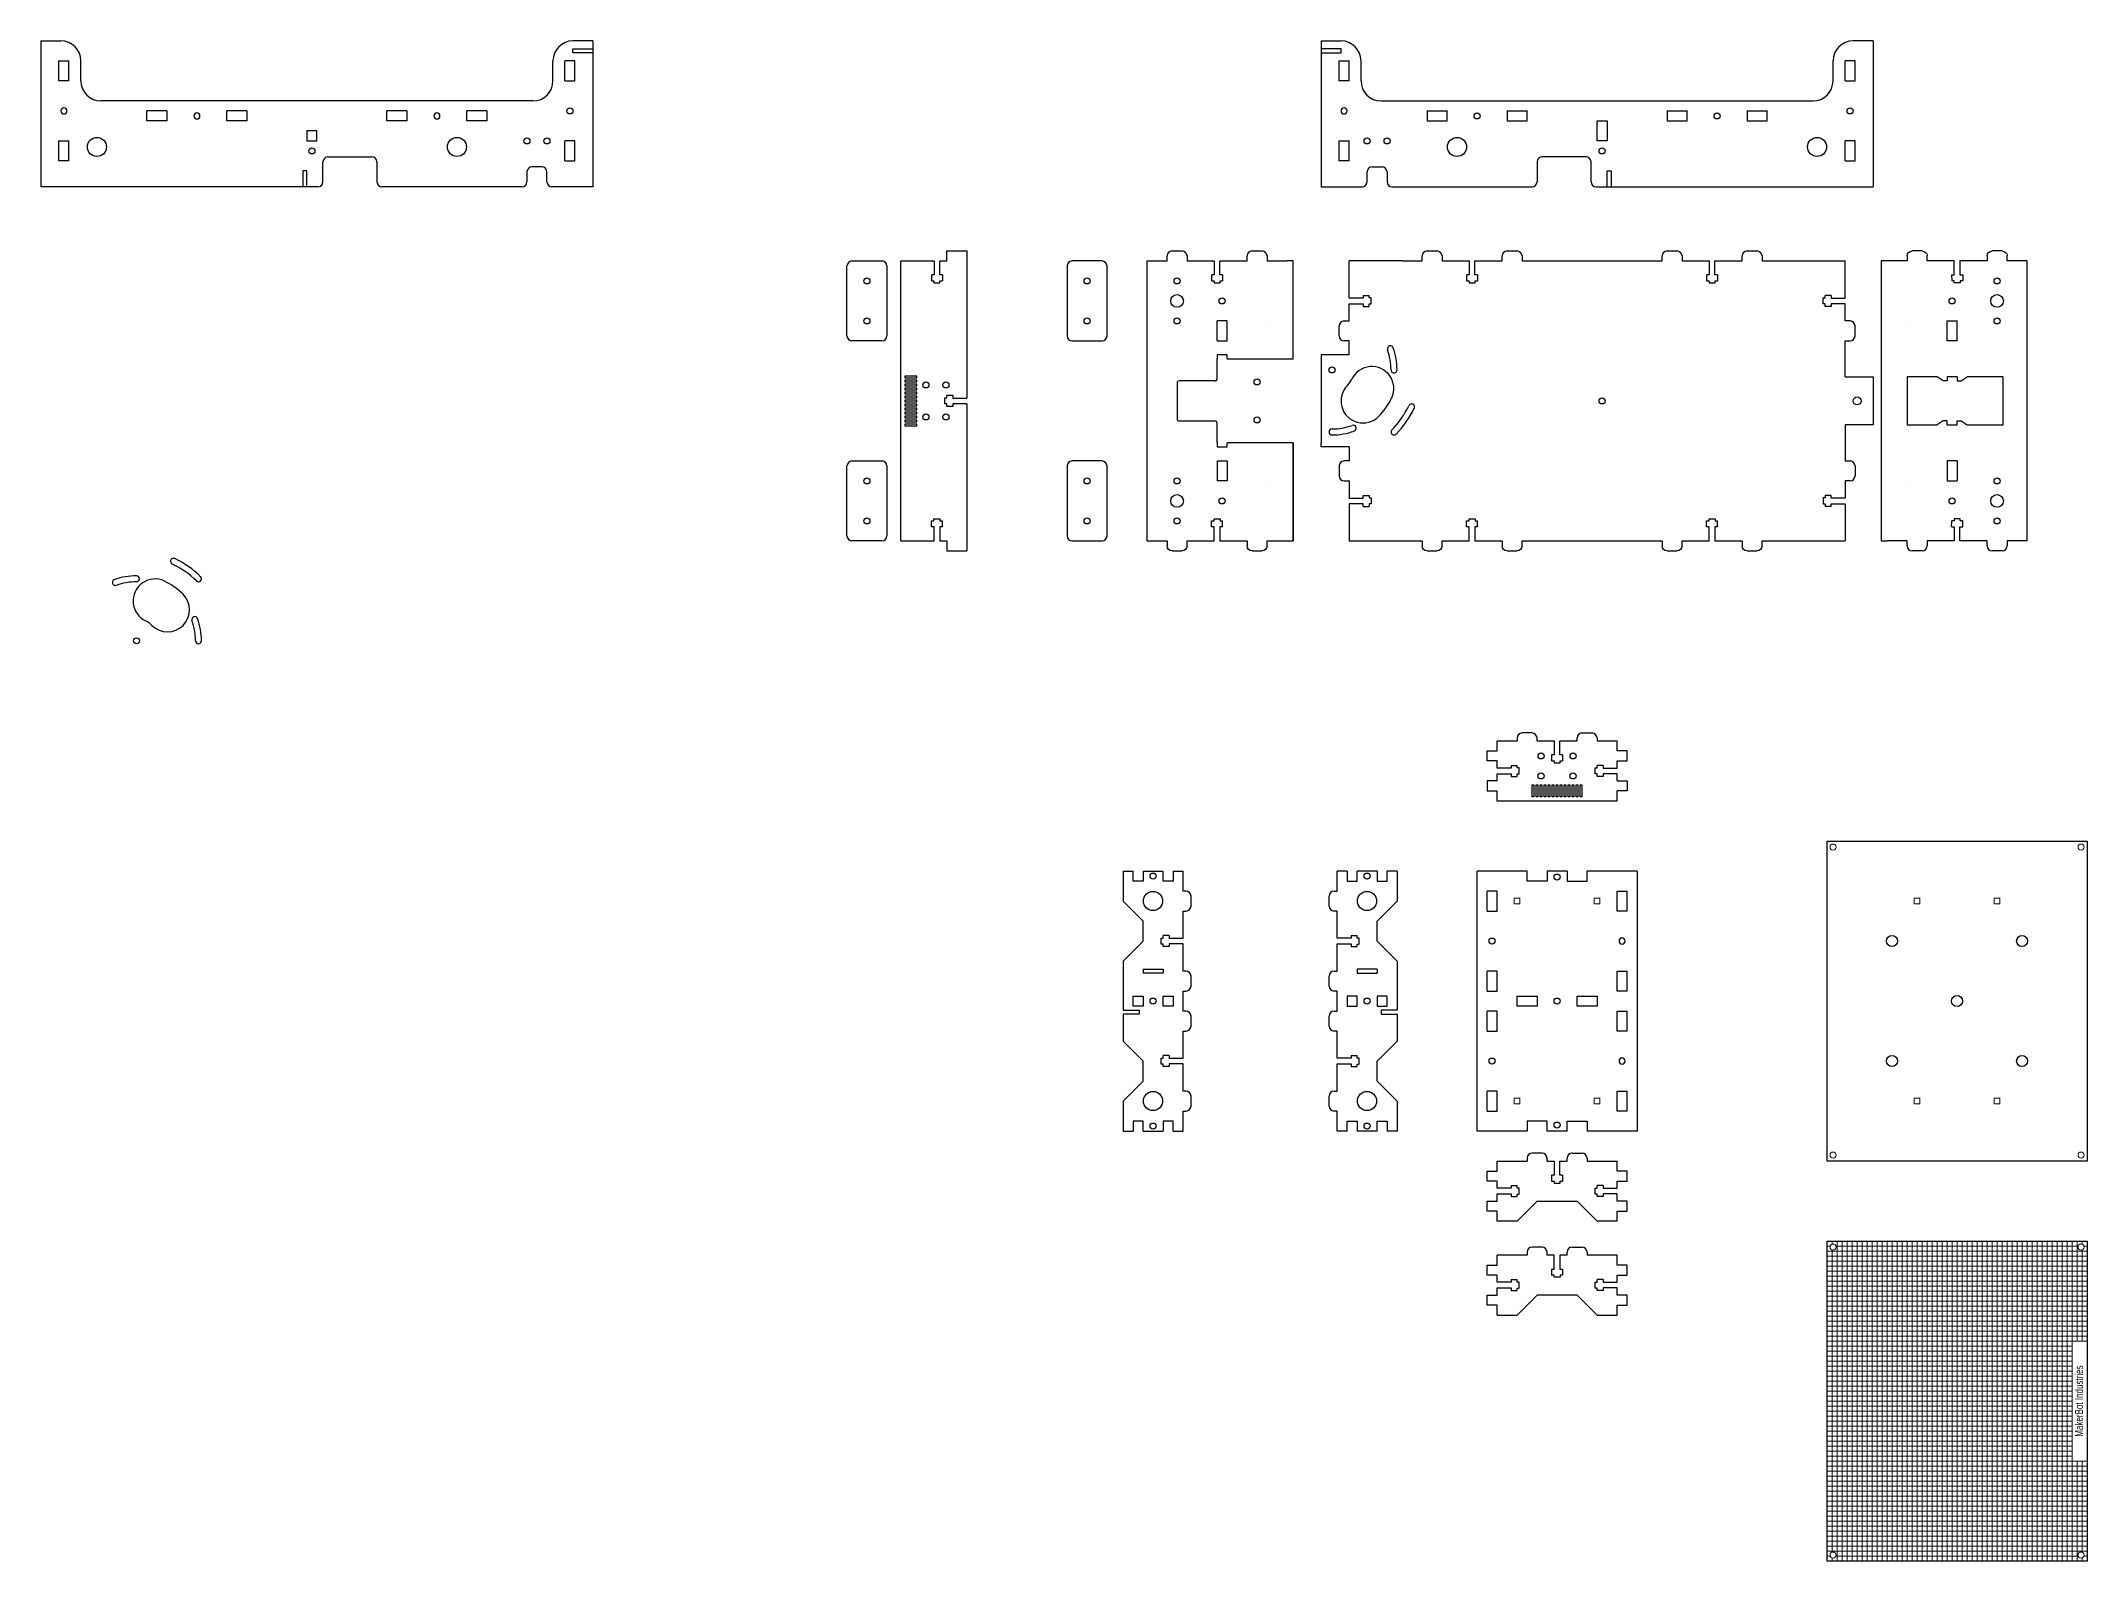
# Model space of a CAD drawing. Header units: millimetres. Extents: x -2490 to 995, y -1001 to 885.
# Drawn here: x -1258 to -235, y -980 to -220 of the extents above; entities that cross this region are included whole.
import ezdxf

# ---------------------------------------------------------------- set-up
doc = ezdxf.new("R2010")
doc.units = ezdxf.units.MM
doc.layers.get('0').update_dxf_attribs({"linetype": 'CONTINUOUS', "lineweight": 25, "true_color": 0x000000})
doc.layers.add('cuts', color=7, linetype='CONTINUOUS', lineweight=0, true_color=0x000000)
doc.layers.add('Drawings', color=1, linetype='CONTINUOUS', lineweight=0, true_color=0xff0000)
doc.styles.get("Standard").update_dxf_attribs({"font": 'txt', "width": 0.75})

# ---------------------------------------------------------------- blocks, each defined once
blk = doc.blocks.new('slot')
for p, q in [((5, 5), (15, 5)), ((5, 5), (5, 0)), ((5, 0), (15, 0)), ((15, 0), (15, 5)), ((45, 5), (45, 0)), ((45, 5), (55, 5)), ((55, 0), (55, 5)), ((45, 0), (55, 0))]:
    blk.add_line(p, q)
blk.add_circle((30, 2.5), 1.5)
blk = doc.blocks.new('magnet_hole')
at = {"layer": 'cuts'}
for p, q in [((-1.37, 1.37), (-1.37, -1.37)), ((1.37, 1.37), (-1.37, 1.37)), ((1.37, -1.37), (1.37, 1.37)), ((-1.37, -1.37), (1.37, -1.37))]:
    blk.add_line(p, q, dxfattribs=at)
blk = doc.blocks.new('tgrips')
for p, q in [((0, 0), (10, 0)), ((10, 0), (10, 2.5)), ((12.5, 5), (17.5, 5)), ((20, 2.5), (20, 0)), ((20, 0), (33.6, 0)), ((33.6, 0), (33.6, -7)), ((36.4, -7), (36.4, 0)), ((36.4, 0), (50, 0)), ((50, 0), (50, 2.5)), ((52.5, 5), (57.5, 5)), ((60, 2.5), (60, 0)), ((60, 0), (70, 0)), ((70, 0), (70, 0)), ((32.2, -7), (32.2, -10)), ((33.6, -7), (32.2, -7)), ((32.2, -10), (33.5, -10)), ((33.5, -10), (33.5, -11)), ((37.8, -7), (36.4, -7)), ((36.5, -10), (37.7, -10)), ((36.5, -11), (36.5, -10)), ((37.8, -7), (37.7, -10)), ((33.5, -11), (36.5, -11))]:
    blk.add_line(p, q)
for centre, start, end in [((12.5, 2.5), 90, 180), ((17.5, 2.5), 0, 90), ((52.5, 2.5), 90, 180), ((57.5, 2.5), 0, 90)]:
    blk.add_arc(centre, 2.5, start, end)
blk = doc.blocks.new('swimmer')
blk.add_circle((-10.2, -19.9), 1.5)
blk.add_circle((-10.2, -19.9), 1.5)
blk.add_circle((-10.2, -19.9), 1.5)
for centre, radius, start, end in [((8.3, 19.9), 1.5, 65, 245), ((-10.2, -19.9), 45.3, 45, 65), ((-20.8, 9.3), 1.5, 110, 290), ((-10.2, -19.9), 32.5, 90, 110), ((-0.9, 0), 11, 65, 245), ((-10.2, 11.1), 1.5, 270, 90), ((-10.2, -19.9), 42.3, 45, 65), ((20.8, 11.1), 1.5, 225, 45), ((-10.2, -19.9), 29.5, 90, 110), ((5.3, -4.4), 11, 225, 45), ((-10.2, -19.9), 32.9, 45, 65), ((-10.2, -19.9), 10.9, 45, 65), ((18.9, -9.3), 1.5, 20, 200), ((-10.2, -19.9), 29.5, 0, 20), ((-10.2, -19.9), 32.5, 0, 20), ((20.8, -19.9), 1.5, 180, 0)]:
    blk.add_arc(centre, radius, start, end)

msp = doc.modelspace()

# ---------------------------------------------------------------- linework, layer by layer
for p, q in [((-1258, -220), (-1248, -220)), ((-1258, -220), (-1258, -293)), ((-982, -220), (-992, -220)), ((-992, -226), (-992, -224)), ((-992, -224), (-982, -224)), ((-982, -220), (-982, -293)), ((-618, -220), (-608, -220)), ((-618, -220), (-618, -293)), ((-608, -224), (-618, -224)), ((-608, -226), (-608, -224)), ((-342, -220), (-352, -220)), ((-342, -220), (-342, -293)), ((-1238, -240), (-1238, -230)), ((-1002, -240), (-1002, -230)), ((-982, -226), (-992, -226)), ((-618, -226), (-608, -226)), ((-598, -240), (-598, -230)), ((-362, -240), (-362, -230)), ((-1012, -250), (-1228, -250)), ((-588, -250), (-372, -250)), ((-1120, -265), (-1125, -265)), ((-1125, -265), (-1125, -270)), ((-1120, -270), (-1120, -265)), ((-480, -270), (-480, -260)), ((-480, -260), (-475, -260)), ((-475, -260), (-475, -270)), ((-1125, -270), (-1120, -270)), ((-475, -270), (-480, -270)), ((-1127.1, -285), (-1127.1, -293)), ((-1125, -285), (-1127.1, -285)), ((-1125, -293), (-1125, -285)), ((-1117, -290.5), (-1117, -280.5)), ((-1114.5, -278), (-1092.5, -278)), ((-1090, -280.5), (-1090, -290.5)), ((-1015, -285.5), (-1015, -290.5)), ((-1007.5, -283), (-1012.5, -283)), ((-1005, -290.5), (-1005, -285.5)), ((-595, -290.5), (-595, -285.5)), ((-592.5, -283), (-587.5, -283)), ((-585, -285.5), (-585, -290.5)), ((-510, -280.5), (-510, -290.5)), ((-485.5, -278), (-507.5, -278)), ((-483, -290.5), (-483, -280.5)), ((-475, -293), (-475, -285)), ((-475, -285), (-472.9, -285)), ((-472.9, -285), (-472.9, -293)), ((-1119.5, -293), (-1258, -293)), ((-1017.5, -293), (-1087.5, -293)), ((-982, -293), (-1002.5, -293)), ((-618, -293), (-597.5, -293)), ((-582.5, -293), (-512.5, -293)), ((-480.5, -293), (-342, -293)), ((-805, -330), (-805, -325)), ((-805, -325), (-795, -325)), ((-795, -325), (-795, -398.6)), ((-855, -367.5), (-855, -332.5)), ((-852.5, -330), (-837.5, -330)), ((-835, -332.5), (-835, -367.5)), ((-828, -470), (-828, -330)), ((-828, -330), (-811.4, -330)), ((-812.8, -337), (-812.8, -340)), ((-811.4, -337), (-812.8, -337)), ((-811.4, -330), (-811.4, -337)), ((-808.6, -337), (-808.6, -330)), ((-808.6, -330), (-805, -330)), ((-807.3, -337), (-808.6, -337)), ((-807.3, -337), (-807.3, -340)), ((-745, -332.5), (-745, -367.5)), ((-727.5, -330), (-742.5, -330)), ((-725, -367.5), (-725, -332.5)), ((-705, -470), (-705, -330)), ((-635, -330), (-635, -330)), ((-632, -330), (-635, -330)), ((-632, -379), (-632, -330)), ((-604, -335), (-604, -330)), ((-577.5, -330), (-604, -330)), ((-604, -335), (-604, -335)), ((-604, -348.6), (-604, -335)), ((-507.5, -330), (-457.5, -330)), ((-387.5, -330), (-356, -330)), ((-356, -335), (-356, -330)), ((-356, -335), (-356, -335)), ((-356, -348.6), (-356, -335)), ((-338, -330), (-338, -470)), ((-335, -330), (-338, -330)), ((-335, -330), (-335, -330)), ((-265, -470), (-265, -330)), ((-812.8, -340), (-811.5, -340)), ((-811.5, -340), (-811.5, -341)), ((-811.5, -341), (-808.5, -341)), ((-808.5, -340), (-807.3, -340)), ((-808.5, -341), (-808.5, -340)), ((-597, -347.3), (-594, -347.3)), ((-597, -347.3), (-597, -348.6)), ((-594, -348.5), (-594, -347.3)), ((-363, -347.3), (-366, -347.3)), ((-366, -348.5), (-366, -347.3)), ((-363, -347.3), (-363, -348.6)), ((-597, -348.6), (-604, -348.6)), ((-604, -351.4), (-597, -351.4)), ((-604, -360), (-604, -351.4)), ((-597, -351.4), (-597, -352.8)), ((-597, -352.8), (-594, -352.8)), ((-593, -348.5), (-594, -348.5)), ((-594, -352.8), (-594, -351.5)), ((-594, -351.5), (-593, -351.5)), ((-593, -351.5), (-593, -348.5)), ((-367, -351.5), (-367, -348.5)), ((-367, -348.5), (-366, -348.5)), ((-366, -351.5), (-367, -351.5)), ((-366, -352.8), (-366, -351.5)), ((-363, -352.8), (-366, -352.8)), ((-363, -348.6), (-356, -348.6)), ((-356, -351.4), (-363, -351.4)), ((-363, -351.4), (-363, -352.8)), ((-356, -360), (-356, -351.4)), ((-670, -370), (-670, -360)), ((-665, -360), (-670, -360)), ((-665, -370), (-665, -360)), ((-645, -360), (-645, -360)), ((-609, -367.5), (-609, -362.5)), ((-606.5, -360), (-604, -360)), ((-353.5, -360), (-356, -360)), ((-351, -367.5), (-351, -362.5)), ((-325, -360), (-325, -360)), ((-305, -370), (-305, -360)), ((-305, -360), (-300, -360)), ((-300, -370), (-300, -360)), ((-837.5, -370), (-852.5, -370)), ((-742.5, -370), (-727.5, -370)), ((-670, -370), (-665, -370)), ((-665, -377), (-670, -377)), ((-670, -377), (-670, -379)), ((-665, -379), (-665, -377)), ((-604, -377), (-618, -377)), ((-618, -377), (-618, -379)), ((-604, -370), (-606.5, -370)), ((-604, -377), (-604, -370)), ((-356, -370), (-353.5, -370)), ((-356, -388), (-356, -370)), ((-300, -370), (-305, -370)), ((-820, -387.6), (-826, -387.6)), ((-826, -387.6), (-826, -388.4)), ((-826, -388.4), (-820, -388.4)), ((-820, -388.4), (-820, -387.6)), ((-795, -381.4), (-795, -398.6)), ((-670, -389), (-670, -379)), ((-665, -379), (-632, -379)), ((-655, -379), (-655, -379)), ((-618, -379), (-618, -421)), ((-356, -388), (-342, -388)), ((-342, -388), (-342, -412)), ((-325, -388), (-325, -412)), ((-310, -388), (-325, -388)), ((-315, -388), (-315, -388)), ((-307, -390), (-310, -388)), ((-305, -388), (-305, -390)), ((-300, -388), (-305, -388)), ((-300, -388), (-300, -390)), ((-298, -390), (-295, -388)), ((-277, -388), (-295, -388)), ((-277, -412), (-277, -388)), ((-820, -389.6), (-826, -389.6)), ((-826, -389.6), (-826, -390.4)), ((-826, -390.4), (-820, -390.4)), ((-820, -391.6), (-826, -391.6)), ((-826, -391.6), (-826, -392.4)), ((-826, -392.4), (-820, -392.4)), ((-820, -393.6), (-826, -393.6)), ((-826, -393.6), (-826, -394.4)), ((-826, -394.4), (-820, -394.4)), ((-820, -395.6), (-826, -395.6)), ((-826, -395.6), (-826, -396.4)), ((-826, -396.4), (-820, -396.4)), ((-820, -397.6), (-826, -397.6)), ((-826, -397.6), (-826, -398.4)), ((-826, -398.4), (-820, -398.4)), ((-820, -390.4), (-820, -389.6)), ((-820, -392.4), (-820, -391.6)), ((-820, -394.4), (-820, -393.6)), ((-820, -396.4), (-820, -395.6)), ((-820, -398.4), (-820, -397.6)), ((-806, -401.5), (-806, -398.5)), ((-806, -398.5), (-805, -398.5)), ((-802, -397.2), (-805, -397.3)), ((-805, -398.5), (-805, -397.3)), ((-802, -397.2), (-802, -398.6)), ((-802, -398.6), (-795, -398.6)), ((-690, -391), (-690, -409)), ((-671, -390), (-689, -390)), ((-305, -390), (-307, -390)), ((-300, -390), (-298, -390)), ((-820, -399.6), (-826, -399.6)), ((-826, -399.6), (-826, -400.4)), ((-826, -400.4), (-820, -400.4)), ((-820, -401.6), (-826, -401.6)), ((-826, -401.6), (-826, -402.4)), ((-826, -402.4), (-820, -402.4)), ((-820, -403.6), (-826, -403.6)), ((-826, -403.6), (-826, -404.4)), ((-826, -404.4), (-820, -404.4)), ((-820, -405.6), (-826, -405.6)), ((-826, -405.6), (-826, -406.4)), ((-826, -406.4), (-820, -406.4)), ((-820, -407.6), (-826, -407.6)), ((-826, -407.6), (-826, -408.4)), ((-826, -408.4), (-820, -408.4)), ((-820, -400.4), (-820, -399.6)), ((-820, -402.4), (-820, -401.6)), ((-820, -404.4), (-820, -403.6)), ((-820, -406.4), (-820, -405.6)), ((-820, -408.4), (-820, -407.6)), ((-805, -401.5), (-806, -401.5)), ((-805, -402.8), (-805, -401.5)), ((-802, -402.8), (-805, -402.8)), ((-795, -401.4), (-802, -401.4)), ((-802, -401.4), (-802, -402.8)), ((-795, -401.4), (-795, -418.6)), ((-795, -401.4), (-795, -475)), ((-820, -409.6), (-826, -409.6)), ((-826, -409.6), (-826, -410.4)), ((-826, -410.4), (-820, -410.4)), ((-820, -411.6), (-826, -411.6)), ((-826, -411.6), (-826, -412.4)), ((-826, -412.4), (-820, -412.4)), ((-820, -410.4), (-820, -409.6)), ((-820, -412.4), (-820, -411.6)), ((-689, -410), (-671, -410)), ((-670, -421), (-670, -411)), ((-342, -412), (-356, -412)), ((-356, -412), (-356, -430)), ((-325, -412), (-310, -412)), ((-307, -410), (-310, -412)), ((-305, -410), (-307, -410)), ((-305, -412), (-305, -410)), ((-305, -412), (-300, -412)), ((-300, -412), (-300, -410)), ((-300, -410), (-298, -410)), ((-298, -410), (-295, -412)), ((-295, -412), (-277, -412)), ((-670, -421), (-670, -423)), ((-670, -423), (-665, -423)), ((-665, -423), (-665, -421)), ((-632, -421), (-665, -421)), ((-632, -470), (-632, -421)), ((-632, -421), (-632, -470)), ((-618, -423), (-618, -421)), ((-604, -423), (-618, -423)), ((-604, -423), (-604, -430)), ((-855, -467.5), (-855, -432.5)), ((-852.5, -430), (-837.5, -430)), ((-835, -432.5), (-835, -467.5)), ((-745, -432.5), (-745, -467.5)), ((-727.5, -430), (-742.5, -430)), ((-725, -467.5), (-725, -432.5)), ((-670, -430), (-665, -430)), ((-670, -430), (-670, -440)), ((-665, -430), (-665, -440)), ((-609, -432.5), (-609, -437.5)), ((-604, -430), (-606.5, -430)), ((-356, -430), (-353.5, -430)), ((-351, -432.5), (-351, -437.5)), ((-305, -430), (-305, -440)), ((-300, -430), (-305, -430)), ((-300, -430), (-300, -440)), ((-665, -440), (-670, -440)), ((-645, -440), (-645, -440)), ((-645, -440), (-645, -440)), ((-606.5, -440), (-604, -440)), ((-604, -440), (-604, -448.6)), ((-604, -448.6), (-597, -448.6)), ((-597, -447.2), (-594, -447.2)), ((-597, -448.6), (-597, -447.2)), ((-594, -447.2), (-594, -448.5)), ((-594, -448.5), (-593, -448.5)), ((-593, -448.5), (-593, -451.5)), ((-572.5, -450), (-572.5, -450)), ((-367, -448.5), (-367, -451.5)), ((-366, -448.5), (-367, -448.5)), ((-363, -447.2), (-366, -447.2)), ((-366, -447.2), (-366, -448.5)), ((-363, -448.6), (-363, -447.2)), ((-356, -448.6), (-363, -448.6)), ((-353.5, -440), (-356, -440)), ((-356, -440), (-356, -448.6)), ((-325, -440), (-325, -440)), ((-305, -440), (-300, -440)), ((-812.8, -463), (-812.8, -460)), ((-812.8, -460), (-811.5, -460)), ((-811.5, -459), (-808.5, -459)), ((-811.5, -460), (-811.5, -459)), ((-808.5, -459), (-808.5, -460)), ((-808.5, -460), (-807.3, -460)), ((-807.3, -463), (-807.3, -460)), ((-597, -451.4), (-604, -451.4)), ((-604, -451.4), (-604, -465)), ((-597, -452.7), (-597, -451.4)), ((-597, -452.7), (-594, -452.7)), ((-594, -451.5), (-594, -452.7)), ((-593, -451.5), (-594, -451.5)), ((-367, -451.5), (-366, -451.5)), ((-366, -451.5), (-366, -452.7)), ((-363, -452.7), (-366, -452.7)), ((-363, -451.4), (-356, -451.4)), ((-363, -452.7), (-363, -451.4)), ((-356, -451.4), (-356, -465)), ((-837.5, -470), (-852.5, -470)), ((-828, -470), (-811.4, -470)), ((-811.4, -463), (-812.8, -463)), ((-811.4, -470), (-811.4, -463)), ((-808.6, -463), (-808.6, -470)), ((-807.3, -463), (-808.6, -463)), ((-808.6, -470), (-805, -470)), ((-805, -470), (-805, -475)), ((-742.5, -470), (-727.5, -470)), ((-635, -470), (-632, -470)), ((-604, -465), (-604, -470)), ((-604, -470), (-577.5, -470)), ((-507.5, -470), (-457.5, -470)), ((-387.5, -470), (-356, -470)), ((-356, -465), (-356, -470)), ((-338, -470), (-335, -470)), ((-805, -475), (-795, -475)), ((-530, -575), (-530, -570)), ((-530, -570), (-520, -570)), ((-520, -568.5), (-520, -570)), ((-512.5, -566), (-517.5, -566)), ((-510, -570), (-510, -568.5)), ((-510, -570), (-501.4, -570)), ((-501.4, -570), (-501.4, -577)), ((-498.6, -577), (-498.6, -570)), ((-498.6, -570), (-490, -570)), ((-490, -570), (-490, -568.5)), ((-487.5, -566), (-482.5, -566)), ((-480, -568.5), (-480, -570)), ((-480, -570), (-470, -570)), ((-470, -575), (-470, -570)), ((-535, -580), (-535, -575)), ((-535, -575), (-530, -575)), ((-530, -580), (-535, -580)), ((-530, -583.6), (-530, -580)), ((-523, -582.2), (-520, -582.3)), ((-523, -582.2), (-523, -583.6)), ((-520, -583.5), (-520, -582.3)), ((-502.8, -577), (-502.8, -580)), ((-501.4, -577), (-502.8, -577)), ((-502.8, -580), (-501.5, -580)), ((-501.5, -580), (-501.5, -581)), ((-501.5, -581), (-498.5, -581)), ((-497.2, -577), (-498.6, -577)), ((-498.5, -580), (-497.3, -580)), ((-498.5, -581), (-498.5, -580)), ((-497.2, -577), (-497.3, -580)), ((-477, -582.2), (-480, -582.3)), ((-480, -583.5), (-480, -582.3)), ((-477, -582.2), (-477, -583.6)), ((-465, -575), (-470, -575)), ((-470, -580), (-465, -580)), ((-470, -583.6), (-470, -580)), ((-465, -580), (-465, -575)), ((-530, -590), (-535, -590)), ((-535, -590), (-535, -595)), ((-523, -583.6), (-530, -583.6)), ((-530, -586.4), (-523, -586.4)), ((-530, -590), (-530, -586.4)), ((-523, -586.4), (-523, -587.8)), ((-523, -587.8), (-520, -587.8)), ((-519, -583.5), (-520, -583.5)), ((-520, -587.8), (-520, -586.5)), ((-520, -586.5), (-519, -586.5)), ((-519, -586.5), (-519, -583.5)), ((-512.4, -598), (-512.4, -592)), ((-512.4, -592), (-511.6, -592)), ((-511.6, -592), (-511.6, -598)), ((-510.4, -598), (-510.4, -592)), ((-510.4, -592), (-509.6, -592)), ((-509.6, -592), (-509.6, -598)), ((-508.4, -598), (-508.4, -592)), ((-508.4, -592), (-507.6, -592)), ((-507.6, -592), (-507.6, -598)), ((-506.4, -598), (-506.4, -592)), ((-506.4, -592), (-505.6, -592)), ((-505.6, -592), (-505.6, -598)), ((-504.4, -598), (-504.4, -592)), ((-504.4, -592), (-503.6, -592)), ((-503.6, -592), (-503.6, -598)), ((-502.4, -598), (-502.4, -592)), ((-502.4, -592), (-501.6, -592)), ((-501.6, -592), (-501.6, -598)), ((-500.4, -598), (-500.4, -592)), ((-500.4, -592), (-499.6, -592)), ((-499.6, -592), (-499.6, -598)), ((-498.4, -598), (-498.4, -592)), ((-498.4, -592), (-497.6, -592)), ((-497.6, -592), (-497.6, -598)), ((-496.4, -598), (-496.4, -592)), ((-496.4, -592), (-495.6, -592)), ((-495.6, -592), (-495.6, -598)), ((-494.4, -598), (-494.4, -592)), ((-494.4, -592), (-493.6, -592)), ((-493.6, -592), (-493.6, -598)), ((-492.4, -598), (-492.4, -592)), ((-492.4, -592), (-491.6, -592)), ((-491.6, -592), (-491.6, -598)), ((-490.4, -598), (-490.4, -592)), ((-490.4, -592), (-489.6, -592)), ((-489.6, -592), (-489.6, -598)), ((-488.4, -598), (-488.4, -592)), ((-488.4, -592), (-487.6, -592)), ((-487.6, -592), (-487.6, -598)), ((-481, -586.5), (-481, -583.5)), ((-481, -583.5), (-480, -583.5)), ((-480, -586.5), (-481, -586.5)), ((-480, -587.8), (-480, -586.5)), ((-477, -587.8), (-480, -587.8)), ((-477, -583.6), (-470, -583.6)), ((-470, -586.4), (-477, -586.4)), ((-477, -586.4), (-477, -587.8)), ((-470, -590), (-470, -586.4)), ((-470, -590), (-465, -590)), ((-465, -590), (-465, -595)), ((-535, -595), (-530, -595)), ((-530, -600), (-530, -595)), ((-470, -600), (-530, -600)), ((-511.6, -598), (-512.4, -598)), ((-509.6, -598), (-510.4, -598)), ((-507.6, -598), (-508.4, -598)), ((-505.6, -598), (-506.4, -598)), ((-503.6, -598), (-504.4, -598)), ((-501.6, -598), (-502.4, -598)), ((-499.6, -598), (-500.4, -598)), ((-497.6, -598), (-498.4, -598)), ((-495.6, -598), (-496.4, -598)), ((-493.6, -598), (-494.4, -598)), ((-491.6, -598), (-492.4, -598)), ((-489.6, -598), (-490.4, -598)), ((-487.6, -598), (-488.4, -598)), ((-465, -595), (-470, -595)), ((-470, -600), (-470, -595)), ((-365, -620), (-235, -620)), ((-365, -780), (-365, -620)), ((-235, -620), (-235, -780)), ((-717, -635), (-712, -635)), ((-717, -635), (-717, -650)), ((-712, -640), (-712, -635)), ((-707, -640), (-712, -640)), ((-707, -635), (-707, -640)), ((-707, -635), (-697, -635)), ((-697, -640), (-697, -635)), ((-692, -640), (-697, -640)), ((-692, -635), (-692, -640)), ((-692, -635), (-687, -635)), ((-687, -645), (-687, -635)), ((-687, -635), (-687, -635)), ((-610, -645), (-610, -635)), ((-610, -635), (-610, -635)), ((-605, -635), (-610, -635)), ((-605, -635), (-605, -640)), ((-605, -640), (-600, -640)), ((-600, -640), (-600, -635)), ((-590, -635), (-600, -635)), ((-590, -635), (-590, -640)), ((-590, -640), (-585, -640)), ((-585, -640), (-585, -635)), ((-580, -635), (-585, -635)), ((-580, -635), (-580, -650)), ((-540, -765), (-540, -635)), ((-515, -635), (-540, -635)), ((-515, -640), (-515, -635)), ((-505, -640), (-515, -640)), ((-505, -635), (-505, -640)), ((-495, -635), (-505, -635)), ((-495, -635), (-495, -640)), ((-495, -640), (-485, -640)), ((-485, -640), (-485, -635)), ((-460, -635), (-485, -635)), ((-460, -635), (-460, -765)), ((-707, -660), (-717, -650)), ((-685.5, -645), (-687, -645)), ((-683, -652.5), (-683, -647.5)), ((-614, -652.5), (-614, -647.5)), ((-611.5, -645), (-610, -645)), ((-590, -660), (-580, -650)), ((-707, -670), (-707, -660)), ((-687, -668.6), (-687, -655)), ((-687, -655), (-685.5, -655)), ((-610, -655), (-611.5, -655)), ((-610, -668.6), (-610, -655)), ((-590, -670), (-590, -660)), ((-717, -680), (-707, -670)), ((-698, -671.5), (-698, -668.5)), ((-698, -668.5), (-697, -668.5)), ((-697, -671.5), (-698, -671.5)), ((-694, -667.2), (-697, -667.3)), ((-697, -668.5), (-697, -667.3)), ((-697, -672.8), (-697, -671.5)), ((-694, -672.8), (-697, -672.8)), ((-694, -667.2), (-694, -668.6)), ((-694, -668.6), (-687, -668.6)), ((-687, -671.4), (-694, -671.4)), ((-694, -671.4), (-694, -672.8)), ((-687, -685), (-687, -671.4)), ((-603, -668.6), (-610, -668.6)), ((-610, -671.4), (-603, -671.4)), ((-610, -685), (-610, -671.4)), ((-603, -667.2), (-600, -667.3)), ((-603, -667.2), (-603, -668.6)), ((-603, -671.4), (-603, -672.8)), ((-603, -672.8), (-600, -672.8)), ((-600, -668.5), (-600, -667.3)), ((-599, -668.5), (-600, -668.5)), ((-600, -672.8), (-600, -671.5)), ((-600, -671.5), (-599, -671.5)), ((-599, -671.5), (-599, -668.5)), ((-580, -680), (-590, -670)), ((-717, -680), (-717, -704.5)), ((-707, -684), (-697, -684)), ((-707, -684), (-707, -686)), ((-697, -684), (-697, -686)), ((-685.5, -685), (-687, -685)), ((-611.5, -685), (-610, -685)), ((-590, -684), (-600, -684)), ((-600, -684), (-600, -686)), ((-590, -684), (-590, -686)), ((-580, -680), (-580, -704.5)), ((-697, -686), (-707, -686)), ((-687, -705), (-687, -695)), ((-687, -705), (-687, -695)), ((-687, -695), (-687, -695)), ((-687, -695), (-685.5, -695)), ((-683, -692.5), (-683, -687.5)), ((-614, -692.5), (-614, -687.5)), ((-610, -695), (-611.5, -695)), ((-610, -705), (-610, -695)), ((-610, -705), (-610, -695)), ((-610, -695), (-610, -695)), ((-600, -686), (-590, -686)), ((-717, -704.5), (-709, -704.5)), ((-712, -702.5), (-712, -697.5)), ((-712, -697.5), (-707, -697.5)), ((-707, -702.5), (-712, -702.5)), ((-709, -704.5), (-709, -706.6)), ((-707, -697.5), (-707, -702.5)), ((-697, -697.5), (-692, -697.5)), ((-697, -702.5), (-697, -697.5)), ((-692, -702.5), (-697, -702.5)), ((-692, -697.5), (-692, -702.5)), ((-685.5, -705), (-687, -705)), ((-611.5, -705), (-610, -705)), ((-600, -697.5), (-605, -697.5)), ((-605, -697.5), (-605, -702.5)), ((-605, -702.5), (-600, -702.5)), ((-600, -702.5), (-600, -697.5)), ((-590, -697.5), (-590, -702.5)), ((-585, -697.5), (-590, -697.5)), ((-590, -702.5), (-585, -702.5)), ((-580, -704.5), (-588, -704.5)), ((-588, -704.5), (-588, -706.6)), ((-585, -702.5), (-585, -697.5)), ((-520, -702.5), (-520, -697.5)), ((-520, -697.5), (-510, -697.5)), ((-510, -702.5), (-520, -702.5)), ((-510, -697.5), (-510, -702.5)), ((-490, -702.5), (-490, -697.5)), ((-490, -697.5), (-480, -697.5)), ((-480, -702.5), (-490, -702.5)), ((-480, -697.5), (-480, -702.5)), ((-709, -706.6), (-717, -706.6)), ((-717, -706.6), (-717, -720)), ((-687, -728.6), (-687, -715)), ((-687, -715), (-685.5, -715)), ((-683, -712.5), (-683, -707.5)), ((-614, -712.5), (-614, -707.5)), ((-610, -715), (-611.5, -715)), ((-610, -728.6), (-610, -715)), ((-588, -706.6), (-580, -706.6)), ((-580, -706.6), (-580, -720)), ((-707, -730), (-717, -720)), ((-590, -730), (-580, -720)), ((-707, -740), (-707, -730)), ((-698, -731.5), (-698, -728.5)), ((-698, -728.5), (-697, -728.5)), ((-697, -731.5), (-698, -731.5)), ((-694, -727.2), (-697, -727.3)), ((-697, -728.5), (-697, -727.3)), ((-697, -732.8), (-697, -731.5)), ((-694, -732.8), (-697, -732.8)), ((-694, -727.2), (-694, -728.6)), ((-694, -728.6), (-687, -728.6)), ((-687, -731.4), (-694, -731.4)), ((-694, -731.4), (-694, -732.8)), ((-687, -745), (-687, -731.4)), ((-603, -728.6), (-610, -728.6)), ((-610, -731.4), (-603, -731.4)), ((-610, -745), (-610, -731.4)), ((-603, -727.2), (-600, -727.3)), ((-603, -727.2), (-603, -728.6)), ((-603, -731.4), (-603, -732.8)), ((-603, -732.8), (-600, -732.8)), ((-600, -728.5), (-600, -727.3)), ((-599, -728.5), (-600, -728.5)), ((-600, -732.8), (-600, -731.5)), ((-600, -731.5), (-599, -731.5)), ((-599, -731.5), (-599, -728.5)), ((-590, -740), (-590, -730)), ((-717, -750), (-707, -740)), ((-685.5, -745), (-687, -745)), ((-611.5, -745), (-610, -745)), ((-580, -750), (-590, -740)), ((-717, -750), (-717, -765)), ((-687, -765), (-687, -755)), ((-687, -755), (-685.5, -755)), ((-683, -752.5), (-683, -747.5)), ((-614, -752.5), (-614, -747.5)), ((-610, -755), (-611.5, -755)), ((-610, -765), (-610, -755)), ((-580, -750), (-580, -765)), ((-717, -765), (-712, -765)), ((-707, -760), (-712, -760)), ((-712, -760), (-712, -765)), ((-707, -765), (-707, -760)), ((-707, -765), (-697, -765)), ((-692, -760), (-697, -760)), ((-697, -760), (-697, -765)), ((-692, -765), (-692, -760)), ((-692, -765), (-687, -765)), ((-605, -765), (-610, -765)), ((-605, -765), (-605, -760)), ((-605, -760), (-600, -760)), ((-600, -760), (-600, -765)), ((-590, -765), (-600, -765)), ((-590, -765), (-590, -760)), ((-590, -760), (-585, -760)), ((-585, -760), (-585, -765)), ((-580, -765), (-585, -765)), ((-515, -765), (-540, -765)), ((-505, -760), (-515, -760)), ((-515, -760), (-515, -765)), ((-505, -765), (-505, -760)), ((-495, -765), (-505, -765)), ((-495, -765), (-495, -760)), ((-495, -760), (-485, -760)), ((-485, -760), (-485, -765)), ((-460, -765), (-485, -765)), ((-507.5, -776), (-512.5, -776)), ((-492.5, -776), (-487.5, -776)), ((-535, -790), (-535, -785)), ((-535, -785), (-530, -785)), ((-530, -785), (-530, -780)), ((-530, -780), (-515, -780)), ((-515, -778.5), (-515, -780)), ((-505, -780), (-505, -778.5)), ((-505, -780), (-501.4, -780)), ((-502.8, -787), (-502.8, -790)), ((-501.4, -787), (-502.8, -787)), ((-501.4, -780), (-501.4, -787)), ((-498.6, -787), (-498.6, -780)), ((-498.6, -780), (-495, -780)), ((-497.2, -787), (-498.6, -787)), ((-497.2, -787), (-497.3, -790)), ((-495, -780), (-495, -778.5)), ((-485, -778.5), (-485, -780)), ((-485, -780), (-470, -780)), ((-470, -785), (-470, -780)), ((-465, -785), (-470, -785)), ((-465, -790), (-465, -785)), ((-235, -780), (-365, -780)), ((-530, -790), (-535, -790)), ((-530, -793.6), (-530, -790)), ((-523, -793.6), (-530, -793.6)), ((-530, -796.4), (-523, -796.4)), ((-530, -800), (-530, -796.4)), ((-523, -792.2), (-520, -792.3)), ((-523, -792.2), (-523, -793.6)), ((-523, -796.4), (-523, -797.8)), ((-523, -797.8), (-520, -797.8)), ((-520, -793.5), (-520, -792.3)), ((-519, -793.5), (-520, -793.5)), ((-520, -797.8), (-520, -796.5)), ((-520, -796.5), (-519, -796.5)), ((-519, -796.5), (-519, -793.5)), ((-502.8, -790), (-501.5, -790)), ((-501.5, -790), (-501.5, -791)), ((-501.5, -791), (-498.5, -791)), ((-498.5, -790), (-497.3, -790)), ((-498.5, -791), (-498.5, -790)), ((-481, -796.5), (-481, -793.5)), ((-481, -793.5), (-480, -793.5)), ((-480, -796.5), (-481, -796.5)), ((-477, -792.2), (-480, -792.3)), ((-480, -793.5), (-480, -792.3)), ((-480, -797.8), (-480, -796.5)), ((-477, -797.8), (-480, -797.8)), ((-477, -792.2), (-477, -793.6)), ((-477, -793.6), (-470, -793.6)), ((-470, -796.4), (-477, -796.4)), ((-477, -796.4), (-477, -797.8)), ((-470, -790), (-465, -790)), ((-470, -793.6), (-470, -790)), ((-470, -800), (-470, -796.4)), ((-535, -805), (-535, -800)), ((-535, -800), (-530, -800)), ((-530, -805), (-535, -805)), ((-530, -810), (-530, -805)), ((-520, -810), (-510, -800)), ((-510, -800), (-490, -800)), ((-490, -800), (-480, -810)), ((-465, -800), (-470, -800)), ((-470, -805), (-465, -805)), ((-470, -810), (-470, -805)), ((-465, -805), (-465, -800)), ((-520, -810), (-530, -810)), ((-470, -810), (-480, -810)), ((-530, -832), (-530, -827)), ((-515, -827), (-530, -827)), ((-515, -825.5), (-515, -827)), ((-507.5, -823), (-512.5, -823)), ((-505, -827), (-505, -825.5)), ((-501.4, -827), (-505, -827)), ((-501.4, -834), (-501.4, -827)), ((-498.6, -827), (-498.6, -834)), ((-495, -827), (-498.6, -827)), ((-495, -827), (-495, -825.5)), ((-492.5, -823), (-487.5, -823)), ((-485, -825.5), (-485, -827)), ((-470, -827), (-485, -827)), ((-470, -832), (-470, -827)), ((-365, -820), (-235, -820)), ((-365, -980), (-365, -820)), ((-235, -820), (-235, -980)), ((-535, -837), (-535, -832)), ((-535, -832), (-530, -832)), ((-530, -837), (-535, -837)), ((-530, -840.6), (-530, -837)), ((-502.8, -834), (-502.7, -837)), ((-502.8, -834), (-501.4, -834)), ((-501.5, -837), (-502.7, -837)), ((-501.5, -838), (-501.5, -837)), ((-498.5, -838), (-501.5, -838)), ((-498.6, -834), (-497.2, -834)), ((-497.2, -837), (-498.5, -837)), ((-498.5, -837), (-498.5, -838)), ((-497.2, -834), (-497.2, -837)), ((-465, -832), (-470, -832)), ((-470, -837), (-465, -837)), ((-470, -840.6), (-470, -837)), ((-465, -837), (-465, -832)), ((-535, -852), (-535, -847)), ((-535, -847), (-530, -847)), ((-523, -840.6), (-530, -840.6)), ((-530, -843.4), (-523, -843.4)), ((-530, -847), (-530, -843.4)), ((-523, -839.3), (-520, -839.3)), ((-523, -839.3), (-523, -840.6)), ((-523, -843.4), (-523, -844.8)), ((-523, -844.8), (-520, -844.8)), ((-520, -840.5), (-520, -839.3)), ((-519, -840.5), (-520, -840.5)), ((-520, -844.8), (-520, -843.5)), ((-520, -843.5), (-519, -843.5)), ((-510, -847), (-520, -857)), ((-519, -843.5), (-519, -840.5)), ((-490, -847), (-510, -847)), ((-480, -857), (-490, -847)), ((-481, -843.5), (-481, -840.5)), ((-481, -840.5), (-480, -840.5)), ((-480, -843.5), (-481, -843.5)), ((-477, -839.3), (-480, -839.3)), ((-480, -840.5), (-480, -839.3)), ((-480, -844.8), (-480, -843.5)), ((-477, -844.8), (-480, -844.8)), ((-477, -839.3), (-477, -840.6)), ((-477, -840.6), (-470, -840.6)), ((-470, -843.4), (-477, -843.4)), ((-477, -843.4), (-477, -844.8)), ((-470, -847), (-470, -843.4)), ((-465, -847), (-470, -847)), ((-465, -852), (-465, -847)), ((-530, -852), (-535, -852)), ((-530, -857), (-530, -852)), ((-530, -857), (-520, -857)), ((-480, -857), (-470, -857)), ((-470, -852), (-465, -852)), ((-470, -857), (-470, -852)), ((-235, -980), (-365, -980))]:
    msp.add_line(p, q)
for centre, radius in [((-1230, -273), 4.78), ((-1122.5, -275), 1.5), ((-1050, -273), 4.78), ((-1015, -270), 1.5), ((-1005, -270), 1.5), ((-595, -270), 1.5), ((-585, -270), 1.5), ((-550, -273), 4.78), ((-477.5, -275), 1.5), ((-370, -273), 4.78), ((-845, -340), 1.5), ((-735, -340), 1.5), ((-690, -350), 3.17), ((-690, -340), 1.5), ((-280, -350), 3.17), ((-280, -340), 1.5), ((-667.5, -350), 1.5), ((-302.5, -350), 1.5), ((-845, -360), 1.5), ((-735, -360), 1.5), ((-690, -360), 1.5), ((-280, -360), 1.5), ((-815.5, -392), 1.5), ((-805.5, -392), 1.5), ((-650, -390.5), 1.5), ((-477.5, -400), 1.5), ((-350, -400), 2), ((-815.5, -408), 1.5), ((-805.5, -408), 1.5), ((-650, -409.5), 1.5), ((-845, -440), 1.5), ((-735, -440), 1.5), ((-690, -440), 1.5), ((-280, -440), 1.5), ((-690, -450), 3.17), ((-667.5, -450), 1.5), ((-302.5, -450), 1.5), ((-280, -450), 3.17), ((-845, -460), 1.5), ((-735, -460), 1.5), ((-690, -460), 1.5), ((-280, -460), 1.5), ((-1210.2, -519.9), 1.5), ((-1210.2, -519.9), 1.5), ((-1210.2, -519.9), 1.5), ((-508, -577.5), 1.5), ((-492, -577.5), 1.5), ((-508, -587.5), 1.5), ((-492, -587.5), 1.5), ((-702, -637.5), 1.5), ((-595, -637.5), 1.5), ((-500, -638), 1.5), ((-702, -650), 4.78), ((-595, -650), 4.78), ((-332.5, -670), 2.75), ((-267.5, -670), 2.75), ((-702, -700), 1.5), ((-595, -700), 1.5), ((-500, -700), 1.5), ((-300, -700), 2.75), ((-332.5, -730), 2.75), ((-267.5, -730), 2.75), ((-702, -750), 4.78), ((-595, -750), 4.78), ((-702, -762.5), 1.5), ((-595, -762.5), 1.5), ((-500, -762), 1.5)]:
    msp.add_circle(centre, radius)
for centre, radius, start, end in [((-1248, -230), 10, 360, 90), ((-992, -230), 10, 90, 180), ((-608, -230), 10, 0, 90), ((-352, -230), 10, 90, 180), ((-1228, -240), 10, 180, 270), ((-1012, -240), 10, 270, 360), ((-588, -240), 10, 180, 270), ((-372, -240), 10, 270, 0), ((-1114.5, -280.5), 2.5, 90, 180), ((-1092.5, -280.5), 2.5, 360, 90), ((-1012.5, -285.5), 2.5, 90, 180), ((-1007.5, -285.5), 2.5, 360, 90), ((-592.5, -285.5), 2.5, 90, 180), ((-587.5, -285.5), 2.5, 0, 90), ((-507.5, -280.5), 2.5, 90, 180), ((-485.5, -280.5), 2.5, 0, 90), ((-1119.5, -290.5), 2.5, 270, 360), ((-1087.5, -290.5), 2.5, 180, 270), ((-1017.5, -290.5), 2.5, 270, 360), ((-1002.5, -290.5), 2.5, 180, 270), ((-597.5, -290.5), 2.5, 270, 0), ((-582.5, -290.5), 2.5, 180, 270), ((-512.5, -290.5), 2.5, 270, 0), ((-480.5, -290.5), 2.5, 180, 270), ((-852.5, -332.5), 2.5, 90, 180), ((-837.5, -332.5), 2.5, 0, 90), ((-742.5, -332.5), 2.5, 90, 180), ((-727.5, -332.5), 2.5, 0, 90), ((-852.5, -367.5), 2.5, 180, 270), ((-837.5, -367.5), 2.5, 270, 0), ((-742.5, -367.5), 2.5, 180, 270), ((-727.5, -367.5), 2.5, 270, 0), ((-606.5, -362.5), 2.5, 90, 180), ((-606.5, -367.5), 2.5, 180, 270), ((-353.5, -362.5), 2.5, 360, 90), ((-353.5, -367.5), 2.5, 270, 360), ((-689, -391), 1, 90, 180), ((-671, -389), 1, 270, 0), ((-689, -409), 1, 180, 270), ((-671, -411), 1, 0, 90), ((-852.5, -432.5), 2.5, 90, 180), ((-837.5, -432.5), 2.5, 0, 90), ((-742.5, -432.5), 2.5, 90, 180), ((-727.5, -432.5), 2.5, 0, 90), ((-606.5, -432.5), 2.5, 90, 180), ((-606.5, -437.5), 2.5, 180, 270), ((-353.5, -432.5), 2.5, 360, 90), ((-353.5, -437.5), 2.5, 270, 360), ((-852.5, -467.5), 2.5, 180, 270), ((-837.5, -467.5), 2.5, 270, 0), ((-742.5, -467.5), 2.5, 180, 270), ((-727.5, -467.5), 2.5, 270, 0), ((-1191.7, -480.1), 1.5, 65, 245), ((-1210.2, -519.9), 45.3, 45, 65), ((-1220.8, -490.7), 1.5, 110, 290), ((-1210.2, -519.9), 32.5, 90, 110), ((-1210.2, -519.9), 29.5, 90, 110), ((-1200.9, -500), 11, 65, 245), ((-1210.2, -488.9), 1.5, 270, 90), ((-1210.2, -519.9), 32.9, 45, 65), ((-1210.2, -519.9), 42.3, 45, 65), ((-1179.2, -488.9), 1.5, 225, 45), ((-1194.7, -504.4), 11, 225, 45), ((-1210.2, -519.9), 10.9, 45, 65), ((-1181.1, -509.3), 1.5, 20, 200), ((-1210.2, -519.9), 29.5, 0, 20), ((-1210.2, -519.9), 32.5, 0, 20), ((-1179.2, -519.9), 1.5, 180, 0), ((-517.5, -568.5), 2.5, 90, 180), ((-512.5, -568.5), 2.5, 0, 90), ((-487.5, -568.5), 2.5, 90, 180), ((-482.5, -568.5), 2.5, 0, 90), ((-685.5, -647.5), 2.5, 360, 90), ((-685.5, -652.5), 2.5, 270, 360), ((-611.5, -647.5), 2.5, 90, 180), ((-611.5, -652.5), 2.5, 180, 270), ((-685.5, -687.5), 2.5, 360, 90), ((-611.5, -687.5), 2.5, 90, 180), ((-685.5, -692.5), 2.5, 270, 360), ((-611.5, -692.5), 2.5, 180, 270), ((-685.5, -707.5), 2.5, 360, 90), ((-611.5, -707.5), 2.5, 90, 180), ((-685.5, -712.5), 2.5, 270, 360), ((-611.5, -712.5), 2.5, 180, 270), ((-685.5, -747.5), 2.5, 360, 90), ((-611.5, -747.5), 2.5, 90, 180), ((-685.5, -752.5), 2.5, 270, 360), ((-611.5, -752.5), 2.5, 180, 270), ((-512.5, -778.5), 2.5, 90, 180), ((-507.5, -778.5), 2.5, 0, 90), ((-492.5, -778.5), 2.5, 90, 180), ((-487.5, -778.5), 2.5, 0, 90), ((-512.5, -825.5), 2.5, 90, 180), ((-507.5, -825.5), 2.5, 360, 90), ((-492.5, -825.5), 2.5, 90, 180), ((-487.5, -825.5), 2.5, 360, 90)]:
    msp.add_arc(centre, radius, start, end)
at = {"layer": 'cuts'}
for centre in [(-362, -623), (-238, -623), (-362, -777), (-238, -777), (-362, -823), (-238, -823), (-362, -977), (-238, -977)]:
    msp.add_circle(centre, 1.5, dxfattribs=at)
at = {"layer": 'Drawings'}
for p, q in [((-365, -822.5), (-363.4, -822.5)), ((-365, -825), (-235, -825)), ((-365, -827.5), (-235, -827.5)), ((-362.5, -820), (-362.5, -821.6)), ((-362.5, -824.4), (-362.5, -975.6)), ((-360.6, -822.5), (-239.4, -822.5)), ((-360, -820), (-360, -980)), ((-357.5, -820), (-357.5, -980)), ((-355, -820), (-355, -980)), ((-352.5, -820), (-352.5, -980)), ((-350, -820), (-350, -980)), ((-347.5, -820), (-347.5, -980)), ((-345, -820), (-345, -980)), ((-342.5, -820), (-342.5, -980)), ((-340, -820), (-340, -980)), ((-337.5, -820), (-337.5, -980)), ((-335, -820), (-335, -980)), ((-332.5, -820), (-332.5, -980)), ((-330, -820), (-330, -980)), ((-327.5, -820), (-327.5, -980)), ((-325, -820), (-325, -980)), ((-322.5, -820), (-322.5, -980)), ((-320, -820), (-320, -980)), ((-317.5, -820), (-317.5, -980)), ((-315, -820), (-315, -980)), ((-315, -820), (-315, -980)), ((-312.5, -820), (-312.5, -980)), ((-310, -820), (-310, -980)), ((-307.5, -820), (-307.5, -980)), ((-305, -820), (-305, -980)), ((-302.5, -820), (-302.5, -980)), ((-300, -820), (-300, -980)), ((-297.5, -820), (-297.5, -980)), ((-295, -820), (-295, -980)), ((-292.5, -820), (-292.5, -980)), ((-290, -820), (-290, -980)), ((-287.5, -820), (-287.5, -980)), ((-285, -820), (-285, -980)), ((-282.5, -820), (-282.5, -980)), ((-280, -820), (-280, -980)), ((-277.5, -820), (-277.5, -980)), ((-275, -820), (-275, -980)), ((-272.5, -820), (-272.5, -980)), ((-270, -820), (-270, -980)), ((-267.5, -820), (-267.5, -980)), ((-265, -820), (-265, -980)), ((-262.5, -820), (-262.5, -980)), ((-260, -820), (-260, -980)), ((-257.5, -820), (-257.5, -980)), ((-255, -820), (-255, -980)), ((-252.5, -820), (-252.5, -980)), ((-250, -820), (-250, -980)), ((-247.5, -820), (-247.5, -980)), ((-245, -820), (-245, -980)), ((-242.5, -820), (-242.5, -980)), ((-240, -820), (-240, -870)), ((-237.5, -820), (-237.5, -821.6)), ((-237.5, -824.4), (-237.5, -870)), ((-236.6, -822.5), (-235, -822.5)), ((-365, -830), (-235, -830)), ((-365, -832.5), (-235, -832.5)), ((-365, -835), (-235, -835)), ((-365, -837.5), (-235, -837.5)), ((-365, -840), (-235, -840)), ((-365, -842.5), (-235, -842.5)), ((-365, -845), (-235, -845)), ((-365, -847.5), (-235, -847.5)), ((-365, -850), (-235, -850)), ((-365, -852.5), (-235, -852.5)), ((-365, -855), (-235, -855)), ((-365, -857.5), (-235, -857.5)), ((-365, -860), (-235, -860)), ((-365, -862.5), (-235, -862.5)), ((-365, -865), (-235, -865)), ((-365, -867.5), (-235, -867.5)), ((-365, -870), (-235, -870)), ((-365, -872.5), (-242.5, -872.5)), ((-365, -875), (-242.5, -875)), ((-365, -877.5), (-242.5, -877.5)), ((-365, -880), (-242.5, -880)), ((-365, -882.5), (-242.5, -882.5)), ((-365, -885), (-242.5, -885)), ((-365, -887.5), (-242.5, -887.5)), ((-365, -890), (-242.5, -890)), ((-365, -892.5), (-242.5, -892.5)), ((-365, -895), (-242.5, -895)), ((-365, -897.5), (-242.5, -897.5)), ((-365, -900), (-242.5, -900)), ((-365, -900), (-242.5, -900)), ((-365, -902.5), (-242.5, -902.5)), ((-365, -905), (-242.5, -905)), ((-365, -907.5), (-242.5, -907.5)), ((-365, -910), (-242.5, -910)), ((-365, -912.5), (-242.5, -912.5)), ((-365, -915), (-242.5, -915)), ((-365, -917.5), (-242.5, -917.5)), ((-365, -920), (-242.5, -920)), ((-365, -922.5), (-242.5, -922.5)), ((-365, -925), (-242.5, -925)), ((-365, -927.5), (-242.5, -927.5)), ((-365, -930), (-235, -930)), ((-240, -930), (-240, -980)), ((-237.5, -930), (-237.5, -975.6)), ((-365, -932.5), (-235, -932.5)), ((-365, -935), (-235, -935)), ((-365, -937.5), (-235, -937.5)), ((-365, -940), (-235, -940)), ((-365, -942.5), (-235, -942.5)), ((-365, -945), (-235, -945)), ((-365, -947.5), (-235, -947.5)), ((-365, -950), (-235, -950)), ((-365, -952.5), (-235, -952.5)), ((-365, -955), (-235, -955)), ((-365, -957.5), (-235, -957.5)), ((-365, -960), (-235, -960)), ((-365, -962.5), (-235, -962.5)), ((-365, -965), (-235, -965)), ((-365, -967.5), (-235, -967.5)), ((-365, -970), (-235, -970)), ((-365, -972.5), (-235, -972.5)), ((-365, -975), (-235, -975)), ((-365, -977.5), (-363.4, -977.5)), ((-362.5, -978.4), (-362.5, -980)), ((-360.6, -977.5), (-239.4, -977.5)), ((-237.5, -978.4), (-237.5, -980)), ((-236.6, -977.5), (-235, -977.5))]:
    msp.add_line(p, q, dxfattribs=at)

# ---------------------------------------------------------------- block references
at = {"yscale": -1}
for name, p, rotation in [('slot', (-1249, -285), 89.99999999999999), ('slot', (-609, -285), 89.99999999999999), ('slot', (-1150, -260), 180), ('slot', (-1030, -260), 180), ('tgrips', (-265, -330), 180), ('slot', (-470, -700), 89.99999999999999), ('slot', (-470, -760), 89.99999999999999)]:
    msp.add_blockref(name, p, dxfattribs=dict(at, rotation=rotation))
for name, p, rotation in [('slot', (-991, -285), 89.99999999999999), ('slot', (-351, -285), 89.99999999999999), ('swimmer', (-592.6, -394.7), 270), ('tgrips', (-265, -470), 180), ('slot', (-530, -700), 90), ('magnet_hole', (-520, -650), 180), ('magnet_hole', (-480, -650), 180), ('magnet_hole', (-320, -650), 180), ('magnet_hole', (-280, -650), 180), ('slot', (-530, -760), 90), ('magnet_hole', (-520, -750), 180), ('magnet_hole', (-480, -750), 180), ('magnet_hole', (-320, -750), 180), ('magnet_hole', (-280, -750), 180)]:
    msp.add_blockref(name, p, dxfattribs=dict(rotation=rotation))
for name, p in [('slot', (-570, -260)), ('slot', (-450, -260)), ('tgrips', (-705, -330)), ('tgrips', (-577.5, -330)), ('tgrips', (-457.5, -330))]:
    msp.add_blockref(name, p)
for p in [(-705, -470), (-577.5, -470), (-457.5, -470)]:
    msp.add_blockref('tgrips', p, dxfattribs=at)

# ---------------------------------------------------------------- texts
at = {"layer": 'Drawings', "insert": (-239, -900), "char_height": 4, "width": 100, "attachment_point": 5, "rotation": 90}
msp.add_mtext('MakerBot\\~Industries', dxfattribs=at)

doc.saveas('drawing.dxf')
